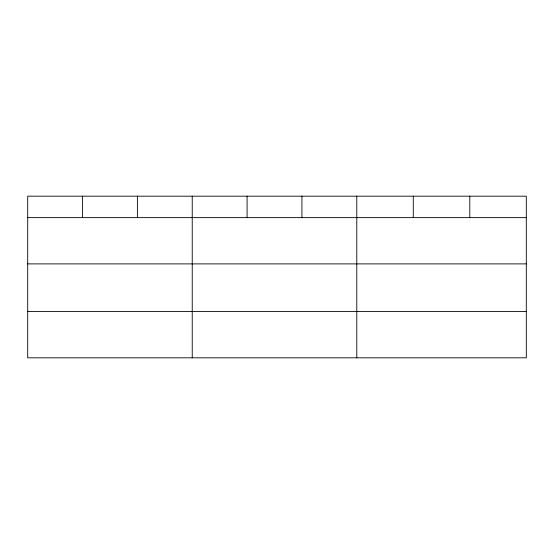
<?xml version="1.0" encoding="UTF-8"?>
<svg xmlns="http://www.w3.org/2000/svg" width="554" height="554" viewBox="0 0 554 554"><rect width="100%" height="100%" fill="white"/><g stroke="black" fill="none" stroke-linecap="round" stroke-linejoin="round"><path stroke-width="0.83" d="M526.3 263.891L526.3 196.185L27.7 196.185L27.7 357.815L526.3 357.815L526.3 263.891L27.7 263.891M27.7 217.632L526.3 217.632M27.7 311.556L526.3 311.556M469.792 196.185L469.792 217.632M413.284 196.185L413.284 217.632M356.776 196.185L356.776 357.815M301.93 196.185L301.93 217.632M247.084 196.185L247.084 217.632M192.238 196.185L192.238 357.815M137.392 196.185L137.392 217.632M82.546 196.185L82.546 217.632"/></g></svg>
